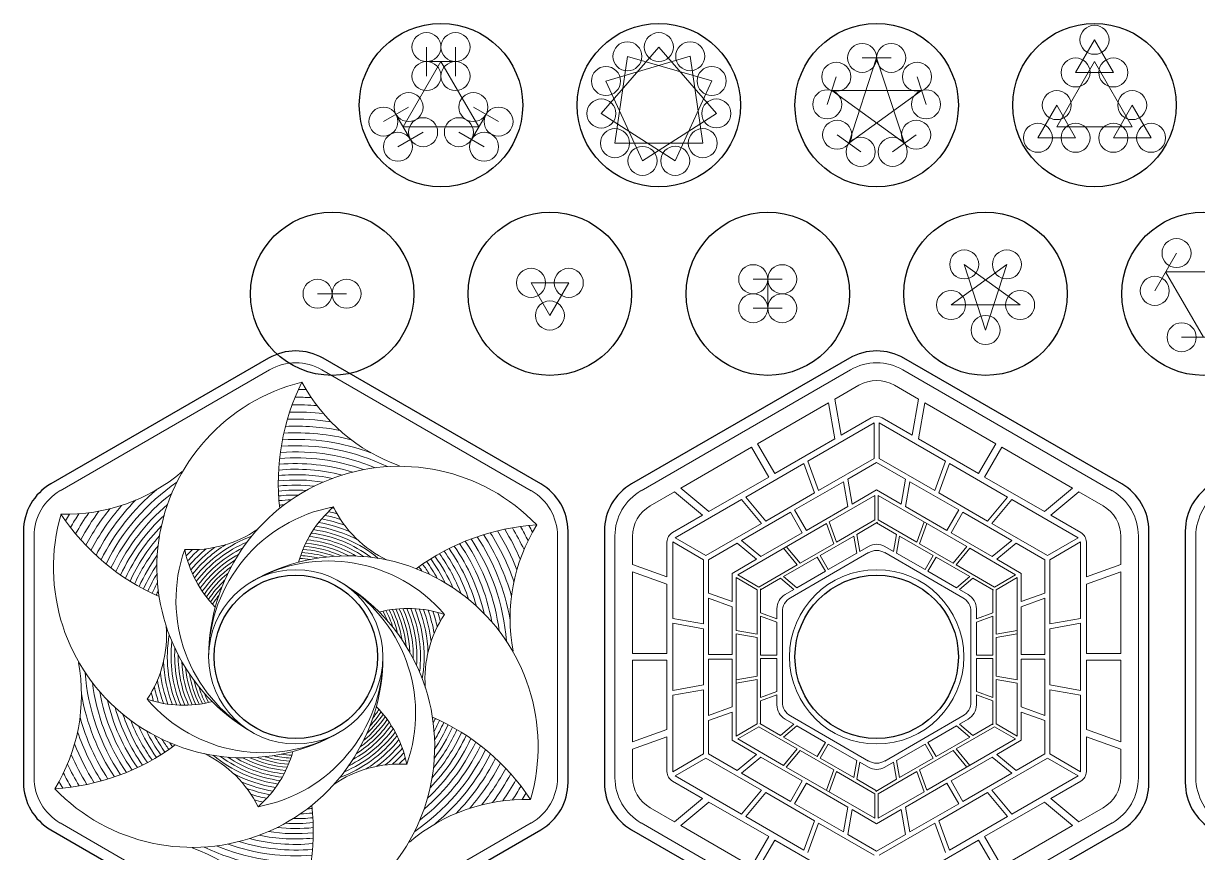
# Model space of a CAD drawing. Header units: millimetres. Extents: x -138 to 138, y -107 to 122.
# Drawn here: x -137.5 to 24.2, y 8 to 122.3 of the extents above; entities that cross this region are included whole.
import ezdxf

# ---------------------------------------------------------------- set-up
doc = ezdxf.new("R2010")
doc.units = ezdxf.units.MM
doc.layers.get('0').update_dxf_attribs({"color": 1, "true_color": 0xff0000})
doc.layers.add('Vector Engrave', color=5, linetype='Continuous', lineweight=0, true_color=0x0000ff)

msp = doc.modelspace()

# ---------------------------------------------------------------- linework, layer by layer
for p, q in [((-103.75, 76.14), (-133.75, 58.82)), ((-66.25, 58.82), (-96.25, 76.14)), ((-23.75, 76.14), (-53.75, 58.82)), ((13.75, 58.82), (-16.25, 76.14)), ((-137.5, 52.32), (-137.5, 17.68)), ((-62.5, 17.68), (-62.5, 52.32)), ((-57.5, 52.32), (-57.5, 17.68)), ((17.5, 17.68), (17.5, 52.32)), ((22.5, 52.32), (22.5, 17.68)), ((-133.75, 11.18), (-103.75, -6.14)), ((-96.25, -6.14), (-66.25, 11.18)), ((-53.75, 11.18), (-23.75, -6.14)), ((-16.25, -6.14), (13.75, 11.18))]:
    msp.add_line(p, q)
for centre in [(-80, 111), (-50, 111), (-20, 111), (10, 111), (-95, 85.02), (-65, 85.02), (-35, 85.02), (-5, 85.02), (25, 85.02), (-100, 35), (-20, 35)]:
    msp.add_circle(centre, 11.25)
for centre, start, end in [((-100, 69.64), 60, 120), ((-20, 69.64), 60, 120), ((-130, 52.32), 120, 180), ((-70, 52.32), 360, 60), ((-50, 52.32), 120, 180), ((10, 52.32), 360, 60), ((30, 52.32), 120, 180), ((-130, 17.68), 180, 240), ((-70, 17.68), 300, 360), ((-50, 17.68), 180, 240), ((10, 17.68), 300, 360), ((30, 17.68), 180, 240)]:
    msp.add_arc(centre, 7.5, start, end)
at = {"layer": 'Vector Engrave'}
for p, q in [((7.4, 115.5), (10, 120)), ((10, 120), (12.6, 115.5)), ((-82, 115), (-82, 119)), ((-78, 119), (-78, 115)), ((-50, 119), (-57.92, 109.85)), ((-42.08, 109.86), (-50, 119)), ((-80, 117), (-85.2, 108)), ((-78, 117), (-82, 117)), ((-74.8, 108), (-80, 117)), ((-45.68, 117.73), (-57.28, 114.32)), ((-54.33, 117.72), (-56.04, 105.76)), ((-42.72, 114.33), (-54.33, 117.72)), ((-43.95, 105.76), (-45.68, 117.73)), ((-23.82, 105.74), (-20, 117.5)), ((-18, 117.5), (-22, 117.5)), ((-20, 117.5), (-16.18, 105.74)), ((10, 117), (4.8, 108)), ((15.2, 108), (10, 117)), ((-25.56, 114.91), (-26.8, 111.11)), ((-13.2, 111.11), (-14.44, 114.91)), ((12.6, 115.5), (7.4, 115.5)), ((-57.28, 114.32), (-52.25, 103.32)), ((-47.74, 103.33), (-42.72, 114.33)), ((-16.18, 105.74), (-26.18, 113.01)), ((-26.18, 113.01), (-13.82, 113.01)), ((-13.82, 113.01), (-23.82, 105.74)), ((-87.93, 108.73), (-84.46, 110.73)), ((-75.54, 110.73), (-72.07, 108.73)), ((2.21, 106.5), (4.8, 111)), ((4.8, 111), (7.4, 106.5)), ((12.6, 106.5), (15.2, 111)), ((15.2, 111), (17.79, 106.5)), ((-86.2, 109.73), (-84.2, 106.27)), ((-75.8, 106.27), (-73.8, 109.73)), ((-57.92, 109.85), (-47.74, 103.33)), ((-52.25, 103.32), (-42.08, 109.86)), ((-82.46, 107.27), (-85.93, 105.27)), ((-85.2, 108), (-74.8, 108)), ((-74.07, 105.27), (-77.54, 107.27)), ((-25.44, 106.92), (-22.2, 104.57)), ((-17.8, 104.57), (-14.56, 106.92)), ((4.8, 108), (15.2, 108)), ((-56.04, 105.76), (-43.95, 105.76)), ((7.4, 106.5), (2.21, 106.5)), ((17.79, 106.5), (12.6, 106.5)), ((21.3, 90.62), (18.3, 85.42)), ((-9.76, 83.47), (-2.06, 89.06)), ((-5, 80.02), (-7.94, 89.06)), ((-7.94, 89.06), (-0.24, 83.47)), ((-2.06, 89.06), (-5, 80.02)), ((19.8, 88.02), (25, 79.02)), ((30.2, 88.02), (19.8, 88.02)), ((-67.6, 86.52), (-62.4, 86.52)), ((-65, 82.02), (-67.6, 86.52)), ((-62.4, 86.52), (-65, 82.02)), ((-37, 87.02), (-33, 87.02)), ((-35, 87.02), (-35, 83.02)), ((-97, 85.02), (-93, 85.02)), ((-37, 83.02), (-33, 83.02)), ((-0.24, 83.47), (-9.76, 83.47)), ((22, 79.02), (28, 79.02)), ((-132.44, 57.89), (-103.6, 74.53)), ((-96.4, 74.53), (-67.56, 57.89)), ((-52.44, 57.89), (-23.6, 74.53)), ((-16.4, 74.53), (12.44, 57.89)), ((-22.44, 72.41), (-25.78, 70.48)), ((-14.22, 70.48), (-17.56, 72.41)), ((-26.65, 69.97), (-36.4, 64.35)), ((-25.77, 65.01), (-26.65, 69.97)), ((-24.9, 65.52), (-25.78, 70.48)), ((-15.1, 65.52), (-14.22, 70.48)), ((-14.23, 65.01), (-13.35, 69.97)), ((-3.6, 64.35), (-13.35, 69.97)), ((-20.75, 67.91), (-24.9, 65.52)), ((-15.1, 65.52), (-19.25, 67.91)), ((-20.33, 67.23), (-29.46, 61.96)), ((-20.33, 62.33), (-20.33, 67.23)), ((-10.54, 61.96), (-19.67, 67.23)), ((-19.67, 62.33), (-19.67, 67.23)), ((-25.77, 65.01), (-34.03, 60.25)), ((-5.97, 60.25), (-14.23, 65.01)), ((-37.22, 63.87), (-46.97, 58.24)), ((-34.85, 59.77), (-37.22, 63.87)), ((-34.03, 60.25), (-36.4, 64.35)), ((-5.97, 60.25), (-3.6, 64.35)), ((-5.15, 59.77), (-2.78, 63.87)), ((6.97, 58.24), (-2.78, 63.87)), ((-30.04, 61.63), (-38.04, 57.01)), ((-28.56, 57.58), (-30.04, 61.63)), ((-27.99, 57.91), (-29.46, 61.96)), ((-20.33, 62.33), (-27.99, 57.91)), ((-20, 61.77), (-23.98, 59.47)), ((-16.02, 59.47), (-20, 61.77)), ((-12.01, 57.91), (-19.67, 62.33)), ((-12.01, 57.91), (-10.54, 61.96)), ((-11.44, 57.58), (-9.96, 61.63)), ((-1.96, 57.01), (-9.96, 61.63)), ((-43.11, 55.01), (-46.97, 58.24)), ((-34.85, 59.77), (-43.11, 55.01)), ((-24.58, 59.12), (-31.31, 55.24)), ((-23.98, 55.7), (-24.58, 59.12)), ((-23.38, 56.05), (-23.98, 59.47)), ((-16.62, 56.05), (-16.02, 59.47)), ((-16.02, 55.7), (-15.42, 59.12)), ((-8.69, 55.24), (-15.42, 59.12)), ((3.11, 55.01), (-5.15, 59.77)), ((3.11, 55.01), (6.97, 58.24)), ((-47.84, 57.74), (-51.18, 55.81)), ((-43.98, 54.5), (-47.84, 57.74)), ((-38.61, 56.68), (-47.75, 51.4)), ((-35.84, 53.37), (-38.61, 56.68)), ((-35.27, 53.7), (-38.04, 57.01)), ((-28.56, 57.58), (-35.27, 53.7)), ((-20.23, 57.23), (-26.53, 53.59)), ((-20, 58), (-23.38, 56.05)), ((-20.23, 53.85), (-20.23, 57.23)), ((-16.62, 56.05), (-20, 58)), ((-7.56, 50.18), (-19.78, 57.23)), ((-19.78, 53.85), (-19.78, 57.23)), ((-4.73, 53.7), (-11.44, 57.58)), ((-4.73, 53.7), (-1.96, 57.01)), ((-4.16, 53.37), (-1.39, 56.68)), ((7.75, 51.4), (-1.39, 56.68)), ((3.98, 54.5), (7.84, 57.74)), ((11.18, 55.81), (7.84, 57.74)), ((-29.68, 52.41), (-31.31, 55.24)), ((-23.98, 55.7), (-29.68, 52.41)), ((-10.32, 52.41), (-16.02, 55.7)), ((-10.32, 52.41), (-8.69, 55.24)), ((-43.98, 54.5), (-48.13, 52.11)), ((-35.84, 53.37), (-43.51, 48.95)), ((-26.92, 53.36), (-39.14, 46.31)), ((-31.87, 54.91), (-38.6, 51.03)), ((-30.24, 52.08), (-31.87, 54.91)), ((-25.91, 50.57), (-26.92, 53.36)), ((-25.51, 50.8), (-26.53, 53.59)), ((-20.23, 53.85), (-25.51, 50.8)), ((-19.89, 53.53), (-22.75, 51.87)), ((-17.25, 51.87), (-20, 53.46)), ((-14.49, 50.8), (-19.78, 53.85)), ((-14.49, 50.8), (-13.47, 53.59)), ((-14.09, 50.57), (-13.08, 53.36)), ((-9.76, 52.08), (-8.13, 54.91)), ((-1.4, 51.03), (-8.13, 54.91)), ((3.51, 48.95), (-4.16, 53.37)), ((8.13, 52.11), (3.98, 54.5)), ((-30.24, 52.08), (-35.93, 48.8)), ((-22.33, 49.51), (-22.75, 51.87)), ((-17.67, 49.51), (-17.25, 51.87)), ((-4.07, 48.8), (-9.76, 52.08)), ((-136.04, 18.35), (-136.04, 51.65)), ((-63.96, 51.65), (-63.96, 18.35)), ((-56.04, 18.35), (-56.04, 51.65)), ((-53.61, 51.59), (-53.61, 47.74)), ((-48.88, 50.81), (-48.88, 46.01)), ((-48.08, 50.83), (-48.08, 40.28)), ((-43.83, 48.38), (-48.08, 50.83)), ((-43.51, 48.95), (-47.75, 51.4)), ((-39.2, 50.68), (-43.18, 48.38)), ((-36.54, 48.45), (-39.2, 50.68)), ((-35.93, 48.8), (-38.6, 51.03)), ((-30.53, 47.9), (-32.44, 50.18)), ((-25.91, 50.57), (-30.53, 47.9)), ((-23.16, 51.63), (-27.8, 48.96)), ((-22.75, 49.27), (-23.16, 51.63)), ((-21.12, 50.21), (-22.33, 49.51)), ((-17.67, 49.51), (-18.88, 50.21)), ((-17.25, 49.27), (-16.84, 51.63)), ((-12.2, 48.96), (-16.84, 51.63)), ((-9.47, 47.9), (-14.09, 50.57)), ((-9.47, 47.9), (-7.56, 50.18)), ((-4.07, 48.8), (-1.4, 51.03)), ((-3.46, 48.45), (-0.8, 50.68)), ((3.18, 48.38), (-0.8, 50.68)), ((3.51, 48.95), (7.75, 51.4)), ((3.83, 48.38), (8.08, 50.83)), ((8.08, 40.28), (8.08, 50.83)), ((8.88, 46.01), (8.88, 50.81)), ((13.61, 47.74), (13.61, 51.59)), ((16.04, 51.65), (16.04, 18.35)), ((23.96, 18.35), (23.96, 51.65)), ((-30.93, 47.67), (-32.84, 49.95)), ((-28.19, 48.73), (-32.83, 46.06)), ((-21.12, 49.35), (-31.87, 43.15)), ((-27.06, 46.78), (-28.19, 48.73)), ((-26.67, 47.01), (-27.8, 48.96)), ((-22.75, 49.27), (-26.67, 47.01)), ((-8.13, 43.15), (-18.88, 49.35)), ((-13.33, 47.01), (-17.25, 49.27)), ((-13.33, 47.01), (-12.2, 48.96)), ((-12.94, 46.78), (-11.81, 48.73)), ((-7.17, 46.06), (-11.81, 48.73)), ((-9.07, 47.67), (-7.16, 49.95)), ((-0.86, 46.31), (-7.16, 49.95)), ((-48.88, 46.01), (-53.61, 47.74)), ((-43.83, 48.38), (-43.83, 39.53)), ((-43.18, 48.38), (-43.18, 43.78)), ((-36.54, 48.45), (-39.92, 46.5)), ((-30.93, 47.67), (-36.21, 44.62)), ((-3.79, 44.62), (-9.07, 47.67)), ((-0.08, 46.5), (-3.46, 48.45)), ((3.18, 43.78), (3.18, 48.38)), ((3.83, 39.53), (3.83, 48.38)), ((8.88, 46.01), (13.61, 47.74)), ((-53.61, 46.73), (-53.61, 35.47)), ((-48.88, 45.01), (-53.61, 46.73)), ((-39.92, 46.5), (-39.92, 42.6)), ((-39.36, 45.92), (-39.36, 38.64)), ((-36.44, 44.23), (-39.36, 45.92)), ((-36.21, 44.62), (-39.14, 46.31)), ((-33.24, 45.82), (-35.99, 44.23)), ((-31.4, 44.28), (-33.24, 45.82)), ((-30.99, 44.52), (-32.83, 46.06)), ((-27.06, 46.78), (-30.99, 44.52)), ((-9.01, 44.52), (-12.94, 46.78)), ((-9.01, 44.52), (-7.17, 46.06)), ((-8.6, 44.28), (-6.76, 45.82)), ((-3.9, 44.17), (-6.76, 45.82)), ((-3.79, 44.62), (-0.86, 46.31)), ((-3.56, 44.23), (-0.64, 45.92)), ((-0.64, 31.81), (-0.64, 45.92)), ((-0.08, 42.6), (-0.08, 46.5)), ((8.88, 45.01), (13.61, 46.73)), ((13.61, 35.47), (13.61, 46.73)), ((-48.88, 45.01), (-48.88, 35.47)), ((-39.92, 42.6), (-43.18, 43.78)), ((-36.44, 44.23), (-36.44, 38.13)), ((-35.99, 44.36), (-35.99, 41.06)), ((-31.4, 44.28), (-32.61, 43.58)), ((-7.39, 43.58), (-8.6, 44.28)), ((-4.01, 41.06), (-4.01, 44.23)), ((-3.56, 38.13), (-3.56, 44.23)), ((-0.08, 42.6), (3.18, 43.78)), ((8.88, 35.47), (8.88, 45.01)), ((-43.18, 43.09), (-43.18, 35.33)), ((-39.92, 41.9), (-43.18, 43.09)), ((-0.08, 41.9), (3.18, 43.09)), ((3.18, 35.33), (3.18, 43.09)), ((-39.92, 41.9), (-39.92, 35.33)), ((-33.73, 40.24), (-35.99, 41.06)), ((-35.99, 40.58), (-35.99, 35.23)), ((-33.73, 39.76), (-35.99, 40.58)), ((-33.73, 41.63), (-33.73, 40.24)), ((-32.99, 41.2), (-32.99, 28.8)), ((-7.01, 28.8), (-7.01, 41.2)), ((-6.27, 40.24), (-6.27, 41.63)), ((-6.27, 40.24), (-4.01, 41.06)), ((-6.27, 39.76), (-4.01, 40.58)), ((-4.01, 35.23), (-4.01, 40.58)), ((-0.08, 35.33), (-0.08, 41.9)), ((-43.83, 39.53), (-48.08, 40.28)), ((-48.08, 39.62), (-48.08, 30.38)), ((-43.83, 38.87), (-48.08, 39.62)), ((-43.83, 38.87), (-43.83, 31.13)), ((-33.73, 39.76), (-33.73, 35.23)), ((-6.27, 35.23), (-6.27, 39.76)), ((3.83, 39.53), (8.08, 40.28)), ((3.83, 38.87), (8.08, 39.62)), ((3.83, 31.13), (3.83, 38.87)), ((8.08, 30.38), (8.08, 39.62)), ((-36.44, 38.13), (-39.36, 38.64)), ((-39.36, 38.19), (-39.36, 24.08)), ((-36.44, 37.67), (-39.36, 38.19)), ((-36.44, 37.67), (-36.44, 32.33)), ((-3.56, 38.13), (-0.64, 38.64)), ((-3.56, 37.67), (-0.64, 38.19)), ((-3.56, 32.33), (-3.56, 37.67)), ((-48.88, 35.47), (-53.61, 35.47)), ((-53.61, 34.53), (-53.61, 23.27)), ((-48.88, 34.53), (-53.61, 34.53)), ((-48.88, 34.53), (-48.88, 24.99)), ((-39.92, 35.33), (-43.18, 35.33)), ((-43.18, 34.67), (-43.18, 26.91)), ((-39.92, 34.67), (-43.18, 34.67)), ((-39.92, 34.67), (-39.92, 28.1)), ((-33.73, 35.23), (-35.99, 35.23)), ((-35.99, 34.77), (-35.99, 29.42)), ((-33.73, 34.77), (-35.99, 34.77)), ((-33.73, 34.77), (-33.73, 30.24)), ((-6.27, 35.23), (-4.01, 35.23)), ((-6.27, 30.24), (-6.27, 34.77)), ((-6.27, 34.77), (-4.01, 34.77)), ((-4.01, 29.42), (-4.01, 34.77)), ((-0.08, 35.33), (3.18, 35.33)), ((-0.08, 28.1), (-0.08, 34.67)), ((-0.08, 34.67), (3.18, 34.67)), ((3.18, 26.91), (3.18, 34.67)), ((8.88, 35.47), (13.61, 35.47)), ((8.88, 24.99), (8.88, 34.53)), ((8.88, 34.53), (13.61, 34.53)), ((13.61, 23.27), (13.61, 34.53)), ((-43.83, 31.13), (-48.08, 30.38)), ((-36.44, 32.33), (-39.36, 31.81)), ((-36.44, 31.87), (-39.36, 31.36)), ((-36.44, 31.87), (-36.44, 25.77)), ((-3.56, 32.33), (-0.64, 31.81)), ((-3.56, 25.77), (-3.56, 31.87)), ((-3.56, 31.87), (-0.64, 31.36)), ((-0.64, 24.08), (-0.64, 31.36)), ((3.83, 31.13), (8.08, 30.38)), ((-43.83, 30.47), (-48.08, 29.72)), ((-48.08, 29.72), (-48.08, 19.17)), ((-43.83, 30.47), (-43.83, 21.62)), ((-33.73, 30.24), (-35.99, 29.42)), ((-33.73, 29.76), (-35.99, 28.94)), ((-33.73, 29.76), (-33.73, 28.37)), ((-6.27, 30.24), (-4.01, 29.42)), ((-6.27, 28.37), (-6.27, 29.76)), ((-6.27, 29.76), (-4.01, 28.94)), ((3.83, 21.62), (3.83, 30.47)), ((3.83, 30.47), (8.08, 29.72)), ((8.08, 19.17), (8.08, 29.72)), ((-39.92, 28.1), (-43.18, 26.91)), ((-35.99, 28.94), (-35.99, 25.77)), ((-4.01, 25.64), (-4.01, 28.94)), ((-0.08, 28.1), (3.18, 26.91)), ((-39.92, 27.4), (-43.18, 26.22)), ((-43.18, 26.22), (-43.18, 21.62)), ((-39.92, 27.4), (-39.92, 23.5)), ((-32.61, 26.42), (-31.4, 25.72)), ((-31.87, 26.85), (-21.12, 20.65)), ((-18.88, 20.65), (-8.13, 26.85)), ((-8.6, 25.72), (-7.39, 26.42)), ((-0.08, 23.5), (-0.08, 27.4)), ((-0.08, 27.4), (3.18, 26.22)), ((3.18, 21.62), (3.18, 26.22)), ((-48.88, 24.99), (-53.61, 23.27)), ((-36.44, 25.77), (-39.36, 24.08)), ((-36.21, 25.38), (-39.14, 23.69)), ((-36.21, 25.38), (-30.93, 22.33)), ((-36.1, 25.83), (-33.24, 24.18)), ((-31.4, 25.72), (-33.24, 24.18)), ((-30.99, 25.48), (-32.83, 23.94)), ((-30.99, 25.48), (-27.06, 23.22)), ((-12.94, 23.22), (-9.01, 25.48)), ((-9.07, 22.33), (-3.79, 25.38)), ((-9.01, 25.48), (-7.17, 23.94)), ((-8.6, 25.72), (-6.76, 24.18)), ((-6.76, 24.18), (-4.01, 25.77)), ((-3.79, 25.38), (-0.86, 23.69)), ((-3.56, 25.77), (-0.64, 24.08)), ((8.88, 24.99), (13.61, 23.27)), ((-48.88, 23.99), (-53.61, 22.26)), ((-48.88, 23.99), (-48.88, 19.19)), ((-39.92, 23.5), (-36.54, 21.55)), ((-39.14, 23.69), (-32.84, 20.05)), ((-32.83, 23.94), (-28.19, 21.27)), ((-27.06, 23.22), (-28.19, 21.27)), ((-26.67, 22.99), (-27.8, 21.04)), ((-26.67, 22.99), (-22.75, 20.73)), ((-17.25, 20.73), (-13.33, 22.99)), ((-13.33, 22.99), (-12.2, 21.04)), ((-13.08, 16.64), (-0.86, 23.69)), ((-12.94, 23.22), (-11.81, 21.27)), ((-11.81, 21.27), (-7.17, 23.94)), ((-3.46, 21.55), (-0.08, 23.5)), ((8.88, 19.19), (8.88, 23.99)), ((8.88, 23.99), (13.61, 22.26)), ((-53.61, 22.26), (-53.61, 18.41)), ((-43.83, 21.62), (-48.08, 19.17)), ((-43.51, 21.05), (-47.75, 18.6)), ((-43.51, 21.05), (-35.84, 16.63)), ((-43.18, 21.62), (-39.2, 19.32)), ((-36.54, 21.55), (-39.2, 19.32)), ((-35.93, 21.2), (-38.6, 18.97)), ((-35.93, 21.2), (-30.24, 17.92)), ((-30.93, 22.33), (-32.84, 20.05)), ((-30.53, 22.1), (-32.44, 19.82)), ((-30.53, 22.1), (-25.91, 19.43)), ((-27.8, 21.04), (-23.16, 18.37)), ((-16.84, 18.37), (-12.2, 21.04)), ((-14.09, 19.43), (-9.47, 22.1)), ((-9.76, 17.92), (-4.07, 21.2)), ((-9.47, 22.1), (-7.56, 19.82)), ((-9.07, 22.33), (-7.16, 20.05)), ((-4.16, 16.63), (3.51, 21.05)), ((-4.07, 21.2), (-1.4, 18.97)), ((-3.46, 21.55), (-0.8, 19.32)), ((-0.8, 19.32), (3.18, 21.62)), ((3.51, 21.05), (7.75, 18.6)), ((3.83, 21.62), (8.08, 19.17)), ((13.61, 18.41), (13.61, 22.26)), ((-32.44, 19.82), (-20.23, 12.77)), ((-25.91, 19.43), (-26.92, 16.64)), ((-22.75, 20.73), (-23.16, 18.37)), ((-22.33, 20.49), (-22.75, 18.13)), ((-22.33, 20.49), (-21.12, 19.79)), ((-18.88, 19.79), (-17.67, 20.49)), ((-17.67, 20.49), (-17.25, 18.13)), ((-17.25, 20.73), (-16.84, 18.37)), ((-14.09, 19.43), (-13.08, 16.64)), ((-48.13, 17.89), (-43.98, 15.5)), ((-47.75, 18.6), (-38.61, 13.32)), ((-38.6, 18.97), (-31.87, 15.09)), ((-30.24, 17.92), (-31.87, 15.09)), ((-25.51, 19.2), (-26.53, 16.41)), ((-25.51, 19.2), (-20.23, 16.15)), ((-22.75, 18.13), (-20, 16.54)), ((-20.11, 16.47), (-17.25, 18.13)), ((-19.78, 16.15), (-14.49, 19.2)), ((-14.49, 19.2), (-13.47, 16.41)), ((-9.76, 17.92), (-8.13, 15.09)), ((-8.13, 15.09), (-1.4, 18.97)), ((-1.39, 13.32), (7.75, 18.6)), ((3.98, 15.5), (8.13, 17.89)), ((-35.84, 16.63), (-38.61, 13.32)), ((-35.27, 16.3), (-38.04, 12.99)), ((-35.27, 16.3), (-28.56, 12.42)), ((-29.68, 17.59), (-31.31, 14.76)), ((-29.68, 17.59), (-23.98, 14.3)), ((-19.78, 12.77), (-13.47, 16.41)), ((-16.02, 14.3), (-10.32, 17.59)), ((-11.44, 12.42), (-4.73, 16.3)), ((-10.32, 17.59), (-8.69, 14.76)), ((-4.73, 16.3), (-1.96, 12.99)), ((-4.16, 16.63), (-1.39, 13.32)), ((-43.98, 15.5), (-47.84, 12.26)), ((-43.11, 14.99), (-46.97, 11.76)), ((-43.11, 14.99), (-34.85, 10.23)), ((-31.31, 14.76), (-24.58, 10.88)), ((-20.23, 16.15), (-20.23, 12.77)), ((-19.78, 16.15), (-19.78, 12.77)), ((-15.42, 10.88), (-8.69, 14.76)), ((-5.15, 10.23), (3.11, 14.99)), ((3.11, 14.99), (6.97, 11.76)), ((3.98, 15.5), (7.84, 12.26)), ((-51.18, 14.19), (-47.84, 12.26)), ((-38.04, 12.99), (-30.04, 8.37)), ((-23.98, 14.3), (-24.58, 10.88)), ((-23.38, 13.95), (-23.98, 10.53)), ((-23.38, 13.95), (-20, 12)), ((-20, 12), (-16.62, 13.95)), ((-16.62, 13.95), (-16.02, 10.53)), ((-16.02, 14.3), (-15.42, 10.88)), ((-9.96, 8.37), (-1.96, 12.99)), ((7.84, 12.26), (11.18, 14.19)), ((-103.6, -4.53), (-132.44, 12.11)), ((-67.56, 12.11), (-96.4, -4.53)), ((-23.6, -4.53), (-52.44, 12.11)), ((-46.97, 11.76), (-37.22, 6.13)), ((-28.56, 12.42), (-30.04, 8.37)), ((-27.99, 12.09), (-29.46, 8.04)), ((-27.99, 12.09), (-20.33, 7.67)), ((-19.67, 7.67), (-12.01, 12.09)), ((12.44, 12.11), (-16.4, -4.53)), ((-12.01, 12.09), (-10.54, 8.04)), ((-11.44, 12.42), (-9.96, 8.37)), ((-2.78, 6.13), (6.97, 11.76)), ((-34.85, 10.23), (-37.22, 6.13)), ((-34.03, 9.75), (-36.4, 5.65)), ((-34.03, 9.75), (-25.77, 4.99)), ((-23.98, 10.53), (-20, 8.23)), ((-20, 8.23), (-16.02, 10.53)), ((-14.23, 4.99), (-5.97, 9.75)), ((-5.97, 9.75), (-3.6, 5.65)), ((-5.15, 10.23), (-2.78, 6.13))]:
    msp.add_line(p, q, dxfattribs=at)
for centre, radius in [((10, 120), 2), ((-82, 119), 2), ((-78, 119), 2), ((-54.33, 117.72), 2), ((-50, 119), 2), ((-45.68, 117.73), 2), ((-22, 117.5), 2), ((-18, 117.5), 2), ((-82, 115), 2), ((-78, 115), 2), ((-25.56, 114.91), 2), ((-14.44, 114.91), 2), ((7.4, 115.5), 2), ((12.6, 115.5), 2), ((-57.28, 114.32), 2), ((-42.72, 114.33), 2), ((-84.46, 110.73), 2), ((-75.54, 110.73), 2), ((-57.92, 109.85), 2), ((-42.08, 109.86), 2), ((-26.8, 111.11), 2), ((-13.2, 111.11), 2), ((4.8, 111), 2), ((15.2, 111), 2), ((-87.93, 108.73), 2), ((-72.07, 108.73), 2), ((-82.46, 107.27), 2), ((-77.54, 107.27), 2), ((-25.44, 106.92), 2), ((-14.56, 106.92), 2), ((2.21, 106.5), 2), ((7.4, 106.5), 2), ((12.6, 106.5), 2), ((17.79, 106.5), 2), ((-85.93, 105.27), 2), ((-74.07, 105.27), 2), ((-56.04, 105.76), 2), ((-43.95, 105.76), 2), ((-52.25, 103.32), 2), ((-47.74, 103.33), 2), ((-22.2, 104.57), 2), ((-17.8, 104.57), 2), ((21.3, 90.62), 2), ((-7.94, 89.06), 2), ((-2.06, 89.06), 2), ((-37, 87.02), 2), ((-33, 87.02), 2), ((-67.6, 86.52), 2), ((-62.4, 86.52), 2), ((18.3, 85.42), 2), ((-97, 85.02), 2), ((-93, 85.02), 2), ((-37, 83.02), 2), ((-33, 83.02), 2), ((-9.76, 83.47), 2), ((-0.24, 83.47), 2), ((-65, 82.02), 2), ((-5, 80.02), 2), ((22, 79.02), 2), ((-100, 35), 12), ((-20, 35), 12)]:
    msp.add_circle(centre, radius, dxfattribs=at)
for centre, radius, start, end in [((-100, 68.29), 7.21, 60, 120), ((-20, 68.29), 7.21, 60, 120), ((-92.88, 47.34), 26.25, 103.8309, 240), ((-71.24, 58.95), 31.17, 153.5506, 186.4514), ((-77.5, 84.5), 24.6, 208.3262, 250.4633), ((-20, 68.18), 4.88, 60, 120), ((-100, 35), 36.85, 87.7828, 89.4072), ((-100, 35), 34.73, 85.1686, 90.8061), ((-100, 35), 35.77, 86.5799, 90.1309), ((-100, 35), 33.72, 83.4998, 91.4348), ((-20, 66.61), 1.5, 60, 120), ((-100, 35), 31.78, 78.9961, 92.5596), ((-100, 35), 32.74, 81.4926, 92.0187), ((-100, 35), 29.96, 69.7923, 93.5178), ((-100, 35), 30.86, 75.6536, 93.0589), ((-100, 35), 28.24, 67.2293, 94.319), ((-100, 35), 29.09, 64.2555, 93.9375), ((-100, 35), 26.62, 72.939, 94.9709), ((-100, 35), 27.42, 70.119, 94.6632), ((-131.62, 79.24), 24.6, 268.3262, 310.4633), ((-85.75, 35), 26.25, 43.8309, 180), ((-100, 35), 25.09, 78.4186, 95.4794), ((-100, 35), 25.84, 75.7019, 95.2428), ((-100, 35), 29.09, 124.2555, 153.9375), ((-100, 35), 24.36, 81.0989, 95.6813), ((-100, 35), 23.65, 83.752, 95.8488), ((-128.83, 51.65), 7.21, 120, 180), ((-100, 35), 29.96, 129.7923, 153.5178), ((-100, 35), 28.24, 127.2293, 154.319), ((-100, 35), 22.96, 86.3862, 95.9824), ((-100, 35), 22.29, 89.0096, 96.0824), ((-100, 35), 21.64, 91.63, 96.1488), ((-71.17, 51.65), 7.21, 360, 60), ((-48.83, 51.65), 7.21, 120, 180), ((8.83, 51.65), 7.21, 360, 60), ((31.17, 51.65), 7.21, 120, 180), ((-100, 35), 33.72, 143.4998, 151.4348), ((-100, 35), 32.74, 141.4926, 152.0187), ((-100, 35), 31.78, 138.9961, 152.5596), ((-100, 35), 30.86, 135.6536, 153.0589), ((-100, 35), 27.42, 130.119, 154.6632), ((-91, 35), 21, 100.4872, 180), ((-100, 35), 21.01, 94.2553, 96.1819), ((-84.5, 43.85), 15.67, 131.189, 164.5431), ((-100, 35), 20.51, 73.9076, 77.3487), ((-100, 35), 21.13, 75.5402, 76.8854), ((-80.5, 62.75), 15.99, 206.3715, 244.3995), ((-48.74, 51.59), 4.88, 120, 180), ((8.74, 51.59), 4.88, 0, 60), ((-107.12, 47.34), 26.25, 163.8309, 300), ((-106.36, 71.88), 31.17, 213.5506, 246.4514), ((-100, 35), 36.85, 147.7828, 149.4072), ((-100, 35), 35.77, 146.5799, 150.1309), ((-100, 35), 34.73, 145.1686, 150.8061), ((-100, 35), 26.62, 132.939, 154.9709), ((-100, 35), 18.77, 66.5321, 80.3438), ((-100, 35), 19.33, 69.5948, 79.4031), ((-100, 35), 19.91, 71.9664, 78.4061), ((-100, 35), 25.84, 135.7019, 155.2428), ((-114.28, 65.76), 15.99, 266.3715, 304.3995), ((-100, 35), 17.18, 52.959, 82.8585), ((-100, 35), 17.69, 50.0644, 82.0687), ((-100, 35), 18.22, 61.9253, 81.2313), ((-64.88, 22.07), 31.17, 93.5506, 126.4514), ((-100, 35), 30.86, 15.6536, 33.0589), ((-100, 35), 31.78, 18.9961, 32.5596), ((-100, 35), 32.74, 21.4926, 32.0187), ((-100, 35), 33.72, 23.4998, 31.4348), ((-45.88, 40.26), 24.6, 148.3262, 190.4633), ((-100, 35), 34.73, 25.1686, 30.8061), ((-100, 35), 35.77, 26.5799, 30.1309), ((-100, 35), 36.85, 27.7828, 29.4072), ((-47.38, 50.81), 1.5, 120, 180), ((7.38, 50.81), 1.5, 0, 60), ((-100, 35), 25.09, 138.4186, 155.4794), ((-100, 35), 24.36, 141.0989, 155.6813), ((-100, 35), 18.22, 121.9253, 141.2313), ((-100, 35), 17.69, 110.0644, 142.0687), ((-100, 35), 17.18, 112.959, 142.8585), ((-100, 35), 15.26, 65.5831, 85.5843), ((-100, 35), 15.72, 62.2269, 84.9642), ((-100, 35), 16.19, 59.021, 84.3043), ((-100, 35), 16.68, 55.9388, 83.603), ((-100, 35), 26.62, 12.939, 34.9709), ((-100, 35), 27.42, 10.119, 34.6632), ((-100, 35), 28.24, 7.2293, 34.319), ((-100, 35), 29.09, 4.2555, 33.9375), ((-100, 35), 29.96, 9.7923, 33.5178), ((-20, 48.26), 2.25, 60, 120), ((-100, 35), 23.65, 143.752, 155.8488), ((-95.5, 42.79), 21, 160.4872, 240), ((-99.92, 52.85), 15.67, 191.189, 224.5431), ((-100, 35), 20.51, 133.9076, 137.3487), ((-100, 35), 19.91, 131.9664, 138.4061), ((-100, 35), 19.33, 129.5948, 139.4031), ((-100, 35), 18.77, 126.5321, 140.3438), ((-100, 35), 16.68, 115.9388, 143.603), ((-100, 35), 16.19, 119.021, 144.3043), ((-92.88, 22.66), 26.25, 343.8309, 120), ((-100, 35), 13.56, 81.429, 87.6953), ((-100, 35), 13.97, 76.9647, 87.2206), ((-100, 35), 14.39, 72.896, 86.7113), ((-100, 35), 14.82, 69.124, 86.1663), ((-100, 35), 18.22, 47.2403, 47.883), ((-100, 35), 23.65, 23.752, 35.8488), ((-100, 35), 24.36, 21.0989, 35.6813), ((-100, 35), 25.09, 18.4186, 35.4794), ((-100, 35), 25.84, 15.7019, 35.2428), ((-20, 47.4), 2.25, 60, 120), ((-100, 35), 22.96, 146.3862, 155.9824), ((-100, 35), 15.72, 122.2269, 144.9642), ((-100, 35), 15.26, 125.5831, 145.5843), ((-95.5, 27.21), 21, 40.4872, 120), ((-100, 35), 21.01, 34.2553, 36.1819), ((-100, 35), 21.64, 31.63, 36.1488), ((-100, 35), 22.29, 29.0096, 36.0824), ((-100, 35), 22.96, 26.3862, 35.9824), ((-100, 35), 22.29, 149.0096, 156.0824), ((-100, 35), 21.64, 151.63, 156.1488), ((-100, 35), 14.82, 129.124, 146.1663), ((-100, 35), 14.39, 132.896, 146.7113), ((-107.12, 22.66), 26.25, 283.8309, 60), ((-104.5, 27.21), 21, 340.4872, 60), ((-100, 35), 21.01, 154.2553, 156.1819), ((-100, 35), 13.97, 136.9647, 147.2206), ((-100, 35), 13.56, 141.429, 147.6953), ((-31.48, 41.63), 2.25, 120, 180), ((-30.74, 41.2), 2.25, 120, 180), ((-9.26, 41.2), 2.25, 0, 60), ((-8.52, 41.63), 2.25, 0, 60), ((-84.58, 26), 15.67, 71.189, 104.5431), ((-100, 35), 13.56, 21.429, 27.6953), ((-100, 35), 13.97, 16.9647, 27.2206), ((-100, 35), 14.39, 12.896, 26.7113), ((-100, 35), 14.82, 9.124, 26.1663), ((-100, 35), 15.26, 5.5831, 25.5843), ((-100, 35), 15.72, 2.2269, 24.9642), ((-100, 35), 16.19, 359.021, 24.3043), ((-100, 35), 16.68, 355.9388, 23.603), ((-100, 35), 17.18, 352.959, 22.8585), ((-100, 35), 17.69, 350.0644, 22.0687), ((-100, 35), 18.22, 1.9253, 21.2313), ((-100, 35), 18.77, 6.5321, 20.3438), ((-66.22, 31.99), 15.99, 146.3715, 184.3995), ((-100, 35), 19.33, 9.5948, 19.4031), ((-100, 35), 19.91, 11.9664, 18.4061), ((-100, 35), 20.51, 13.9076, 17.3487), ((-133.78, 38.01), 15.99, 326.3715, 4.3995), ((-100, 35), 17.69, 170.0644, 202.0687), ((-100, 35), 17.18, 172.959, 202.8585), ((-100, 35), 16.68, 175.9388, 203.603), ((-114.25, 35), 26.25, 223.8309, 0), ((-154.12, 29.74), 24.6, 328.3262, 10.4633), ((-100, 35), 18.22, 181.9253, 201.2313), ((-100, 35), 16.19, 179.021, 204.3043), ((-100, 35), 15.72, 182.2269, 204.9642), ((-109, 35), 21, 280.4872, 0), ((-100, 35), 29.09, 184.2555, 213.9375), ((-100, 35), 18.77, 186.5321, 200.3438), ((-100, 35), 15.26, 185.5831, 205.5843), ((-100, 35), 14.82, 189.124, 206.1663), ((-100, 35), 28.24, 187.2293, 214.319), ((-100, 35), 19.91, 191.9664, 198.4061), ((-100, 35), 19.33, 189.5948, 199.4031), ((-100, 35), 14.39, 192.896, 206.7113), ((-100, 35), 13.97, 196.9647, 207.2206), ((-100, 35), 29.96, 189.7923, 213.5178), ((-100, 35), 27.42, 190.119, 214.6632), ((-104.5, 42.79), 21, 220.4872, 300), ((-115.42, 44), 15.67, 251.189, 284.5431), ((-100, 35), 20.51, 193.9076, 197.3487), ((-100, 35), 13.56, 201.429, 207.6953), ((-100, 35), 26.62, 192.939, 214.9709), ((-100, 35), 25.84, 195.7019, 215.2428), ((-100, 35), 13.56, 321.429, 327.6953), ((-100.08, 17.15), 15.67, 11.189, 44.5431), ((-31.48, 28.37), 2.25, 180, 240), ((-30.74, 28.8), 2.25, 180, 240), ((-9.26, 28.8), 2.25, 300, 0), ((-8.52, 28.37), 2.25, 300, 0), ((-100, 35), 30.86, 195.6536, 213.0589), ((-100, 35), 25.09, 198.4186, 215.4794), ((-100, 35), 24.36, 201.0989, 215.6813), ((-100, 35), 15.72, 302.2269, 324.9642), ((-100, 35), 15.26, 305.5831, 325.5843), ((-100, 35), 14.82, 309.124, 326.1663), ((-100, 35), 14.39, 312.896, 326.7113), ((-100, 35), 13.97, 316.9647, 327.2206), ((-93.64, -1.88), 31.17, 33.5506, 66.4514), ((-100, 35), 21.01, 334.2553, 336.1819), ((-100, 35), 21.64, 331.63, 336.1488), ((-100, 35), 22.29, 329.0096, 336.0824), ((-100, 35), 31.78, 198.9961, 212.5596), ((-100, 35), 23.65, 203.752, 215.8488), ((-100, 35), 22.96, 206.3862, 215.9824), ((-100, 35), 17.18, 292.959, 322.8585), ((-100, 35), 16.68, 295.9388, 323.603), ((-100, 35), 16.19, 299.021, 324.3043), ((-100, 35), 25.09, 318.4186, 335.4794), ((-100, 35), 24.36, 321.0989, 335.6813), ((-100, 35), 23.65, 323.752, 335.8488), ((-100, 35), 22.96, 326.3862, 335.9824), ((-135.12, 47.93), 31.17, 273.5506, 306.4514), ((-100, 35), 32.74, 201.4926, 212.0187), ((-100, 35), 22.29, 209.0096, 216.0824), ((-100, 35), 21.64, 211.63, 216.1488), ((-100, 35), 21.01, 214.2553, 216.1819), ((-100, 35), 17.69, 290.0644, 322.0687), ((-100, 35), 18.22, 301.9253, 321.2313), ((-100, 35), 18.77, 306.5321, 320.3438), ((-100, 35), 28.24, 307.2293, 334.319), ((-100, 35), 27.42, 310.119, 334.6632), ((-100, 35), 26.62, 312.939, 334.9709), ((-100, 35), 25.84, 315.7019, 335.2428), ((-100, 35), 33.72, 203.4998, 211.4348), ((-119.5, 7.25), 15.99, 26.3715, 64.3995), ((-100, 35), 17.69, 230.0644, 262.0687), ((-100, 35), 17.18, 232.959, 262.8585), ((-100, 35), 16.68, 235.9388, 263.603), ((-100, 35), 16.19, 239.021, 264.3043), ((-100, 35), 15.72, 242.2269, 264.9642), ((-100, 35), 15.26, 245.5831, 265.5843), ((-100, 35), 14.82, 249.124, 266.1663), ((-115.5, 26.15), 15.67, 311.189, 344.5431), ((-100, 35), 14.39, 252.896, 266.7113), ((-100, 35), 13.97, 256.9647, 267.2206), ((-100, 35), 13.56, 261.429, 267.6953), ((-100, 35), 19.33, 309.5948, 319.4031), ((-100, 35), 19.91, 311.9664, 318.4061), ((-100, 35), 20.51, 313.9076, 317.3487), ((-100, 35), 29.09, 304.2555, 333.9375), ((-100, 35), 29.96, 309.7923, 333.5178), ((-100, 35), 34.73, 205.1686, 210.8061), ((-85.72, 4.24), 15.99, 86.3715, 124.3995), ((-100, 35), 30.86, 315.6536, 333.0589), ((-100, 35), 31.78, 318.9961, 332.5596), ((-100, 35), 32.74, 321.4926, 332.0187), ((-20, 21.74), 2.25, 240, 300), ((-20, 22.6), 2.25, 240, 300), ((-128.83, 18.35), 7.21, 180, 240), ((-100, 35), 36.85, 207.7828, 209.4072), ((-100, 35), 35.77, 206.5799, 210.1309), ((-100, 35), 18.22, 241.9253, 261.2313), ((-100, 35), 33.72, 323.4998, 331.4348), ((-100, 35), 34.73, 325.1686, 330.8061), ((-71.17, 18.35), 7.21, 300, 360), ((-48.83, 18.35), 7.21, 180, 240), ((-48.74, 18.41), 4.88, 180, 240), ((-47.38, 19.19), 1.5, 180, 240), ((7.38, 19.19), 1.5, 300, 0), ((8.74, 18.41), 4.88, 300, 0), ((8.83, 18.35), 7.21, 300, 360), ((31.17, 18.35), 7.21, 180, 240), ((-100, 35), 18.77, 246.5321, 260.3438), ((-100, 35), 19.33, 249.5948, 259.4031), ((-100, 35), 35.77, 326.5799, 330.1309), ((-100, 35), 36.85, 327.7828, 329.4072), ((-100, 35), 19.91, 251.9664, 258.4061), ((-100, 35), 20.51, 253.9076, 257.3487), ((-128.76, 11.05), 31.17, 333.5506, 6.4514), ((-68.38, -9.24), 24.6, 88.3262, 130.4633), ((-100, 35), 21.64, 271.63, 276.1488), ((-100, 35), 21.01, 274.2553, 276.1819), ((-100, 35), 23.65, 263.752, 275.8488), ((-100, 35), 22.96, 266.3862, 275.9824), ((-100, 35), 22.29, 269.0096, 276.0824), ((-100, 35), 25.84, 255.7019, 275.2428), ((-100, 35), 25.09, 258.4186, 275.4794), ((-100, 35), 24.36, 261.0989, 275.6813), ((-122.5, -14.5), 24.6, 28.3262, 70.4633), ((-100, 35), 29.09, 244.2555, 273.9375), ((-100, 35), 28.24, 247.2293, 274.319), ((-100, 35), 27.42, 250.119, 274.6632), ((-100, 35), 26.62, 252.939, 274.9709)]:
    msp.add_arc(centre, radius, start, end, dxfattribs=at)

doc.saveas('drawing.dxf')
